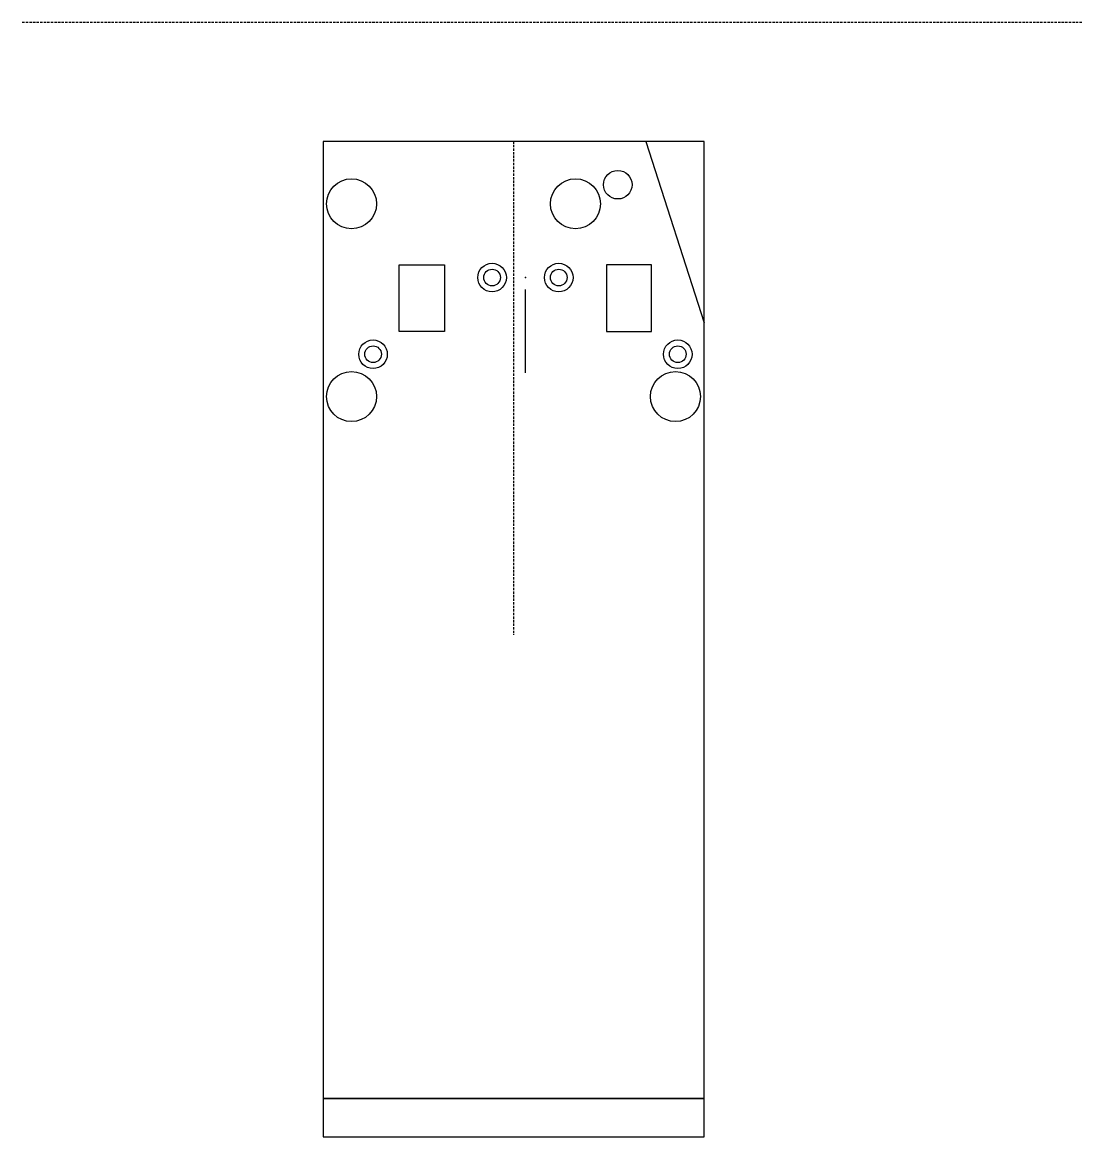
# Model space of a CAD drawing. Header units: millimetres. Extents: x -106 to 117, y -180 to 54.
import ezdxf

# ---------------------------------------------------------------- set-up
doc = ezdxf.new("R2010")
doc.units = ezdxf.units.MM
doc.linetypes.add('DASHED', pattern=[0.75, 0.5, -0.25])
doc.layers.get('0').update_dxf_attribs({"linetype": 'CONTINUOUS'})

msp = doc.modelspace()

# ---------------------------------------------------------------- linework, layer by layer
at = {"linetype": 'DASHED'}
for p, q in [((-105.65, 53.6), (116.81, 53.6)), ((-2.5, 28.6), (-2.5, -75))]:
    msp.add_line(p, q, dxfattribs=at)
for p, q in [((25.27, 28.6), (37.5, -9.51)), ((0, -20), (0, -2.5))]:
    msp.add_line(p, q)
for points in [[(37.5, 28.6), (-42.5, 28.6), (-42.5, -172.4), (37.5, -172.4)], [(-17, -11.3), (-26.5, -11.3), (-26.5, 2.7), (-17, 2.7)], [(17, 2.7), (17, -11.3), (26.5, -11.3), (26.5, 2.7)], [(37.5, -172.4), (-42.5, -172.4), (-42.5, -180.4), (37.5, -180.4)]]:
    msp.add_lwpolyline(points, close=True)
for centre, radius in [((19.4, 19.5), 3), ((-36.5, 15.5), 5.25), ((10.5, 15.5), 5.25), ((-7, 0), 3), ((7, 0), 3), ((-7, 0), 1.75), ((7, 0), 1.75), ((-32, -16.1), 3), ((32, -16.1), 3), ((-32, -16.1), 1.75), ((32, -16.1), 1.75), ((-36.5, -25), 5.25), ((31.5, -25), 5.25)]:
    msp.add_circle(centre, radius)
for p in [(0, 0), (-2.5, -172.4)]:
    msp.add_point(p)

doc.saveas('drawing.dxf')
